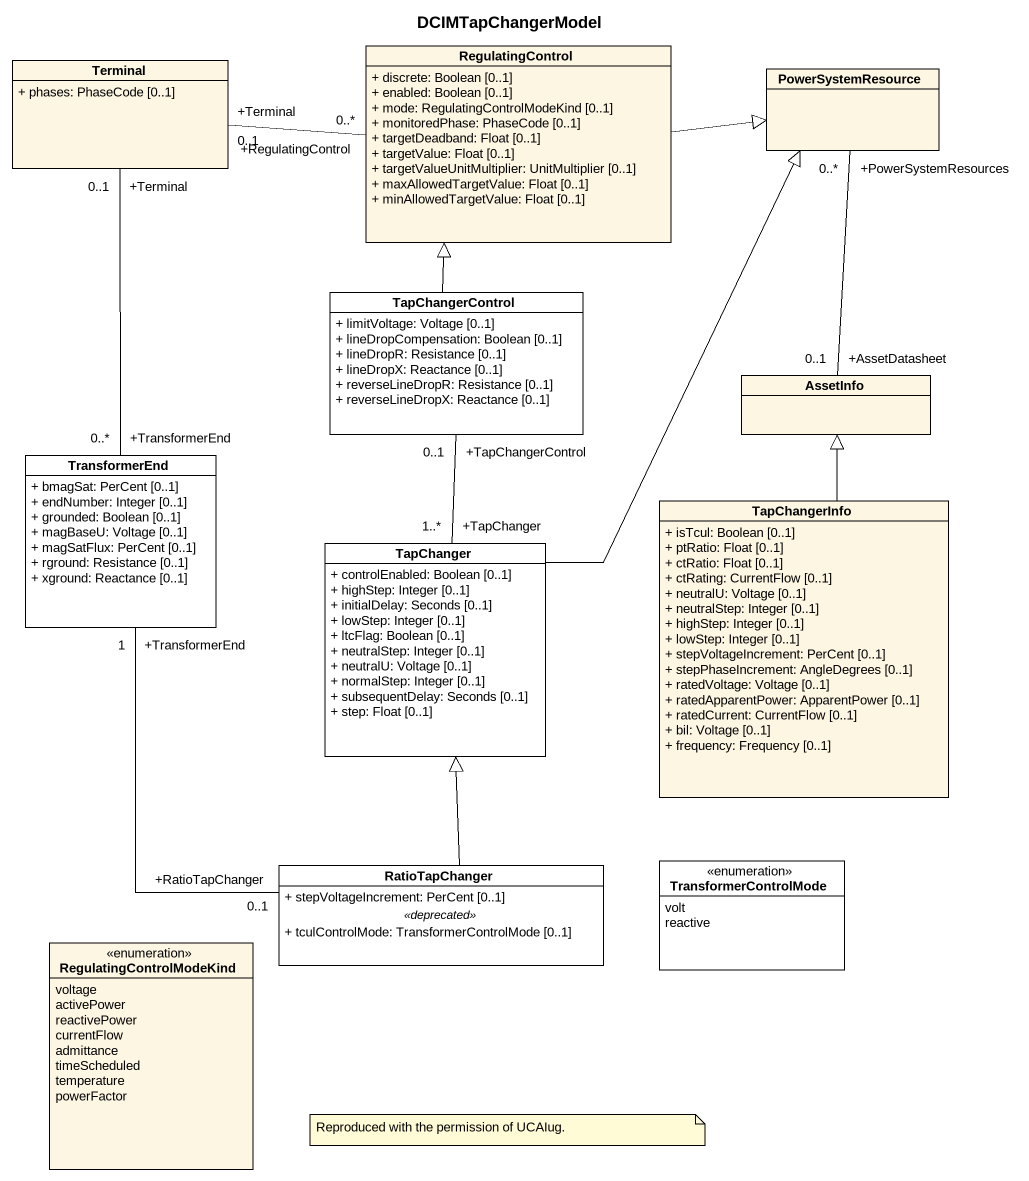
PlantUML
@startuml
title DCIMTapChangerModel
hide circle
hide empty members
skinparam classAttributeIconSize 0
class Terminal {
  + phases: PhaseCode [0..1]
}
class RegulatingControl {
  + discrete: Boolean [0..1]
  + enabled: Boolean [0..1]
  + mode: RegulatingControlModeKind [0..1]
  + monitoredPhase: PhaseCode [0..1]
  + targetDeadband: Float [0..1]
  + targetValue: Float [0..1]
  + targetValueUnitMultiplier: UnitMultiplier [0..1]
  + maxAllowedTargetValue: Float [0..1]
  + minAllowedTargetValue: Float [0..1]
}
class PowerSystemResource
class TapChangerControl #FFFFFF {
  + limitVoltage: Voltage [0..1]
  + lineDropCompensation: Boolean [0..1]
  + lineDropR: Resistance [0..1]
  + lineDropX: Reactance [0..1]
  + reverseLineDropR: Resistance [0..1]
  + reverseLineDropX: Reactance [0..1]
}
class AssetInfo
class TransformerEnd #FFFFFF {
  + bmagSat: PerCent [0..1]
  + endNumber: Integer [0..1]
  + grounded: Boolean [0..1]
  + magBaseU: Voltage [0..1]
  + magSatFlux: PerCent [0..1]
  + rground: Resistance [0..1]
  + xground: Reactance [0..1]
}
class TapChangerInfo {
  + isTcul: Boolean [0..1]
  + ptRatio: Float [0..1]
  + ctRatio: Float [0..1]
  + ctRating: CurrentFlow [0..1]
  + neutralU: Voltage [0..1]
  + neutralStep: Integer [0..1]
  + highStep: Integer [0..1]
  + lowStep: Integer [0..1]
  + stepVoltageIncrement: PerCent [0..1]
  + stepPhaseIncrement: AngleDegrees [0..1]
  + ratedVoltage: Voltage [0..1]
  + ratedApparentPower: ApparentPower [0..1]
  + ratedCurrent: CurrentFlow [0..1]
  + bil: Voltage [0..1]
  + frequency: Frequency [0..1]
}
class TapChanger #FFFFFF {
  + controlEnabled: Boolean [0..1]
  + highStep: Integer [0..1]
  + initialDelay: Seconds [0..1]
  + lowStep: Integer [0..1]
  + ltcFlag: Boolean [0..1]
  + neutralStep: Integer [0..1]
  + neutralU: Voltage [0..1]
  + normalStep: Integer [0..1]
  + subsequentDelay: Seconds [0..1]
  + step: Float [0..1]
}
class RatioTapChanger #FFFFFF {
  + stepVoltageIncrement: PerCent [0..1]
  .. <<deprecated>> ..
  + tculControlMode: TransformerControlMode [0..1]
}
enum TransformerControlMode #FFFFFF {
  volt
  reactive
}
enum RegulatingControlModeKind {
  voltage
  activePower
  reactivePower
  currentFlow
  admittance
  timeScheduled
  temperature
  powerFactor
}
Terminal "+Terminal\n0..1" -right- "+RegulatingControl\n0..*" RegulatingControl
RegulatingControl -right-|> PowerSystemResource
TapChangerControl -up-|> RegulatingControl
AssetInfo "+AssetDatasheet\n0..1" -up- "+PowerSystemResources\n0..*" PowerSystemResource
TransformerEnd "+TransformerEnd\n0..*" -up- "+Terminal\n0..1" Terminal
TransformerEnd "+TransformerEnd\n1" -- "+RatioTapChanger\n0..1" RatioTapChanger
TapChangerInfo -up-|> AssetInfo
TapChanger -up-|> PowerSystemResource
TapChanger "+TapChanger\n1..*" -up- "+TapChangerControl\n0..1" TapChangerControl
RatioTapChanger -up-|> TapChanger
note as N1
  Reproduced with the permission of UCAIug.
end note
@enduml
